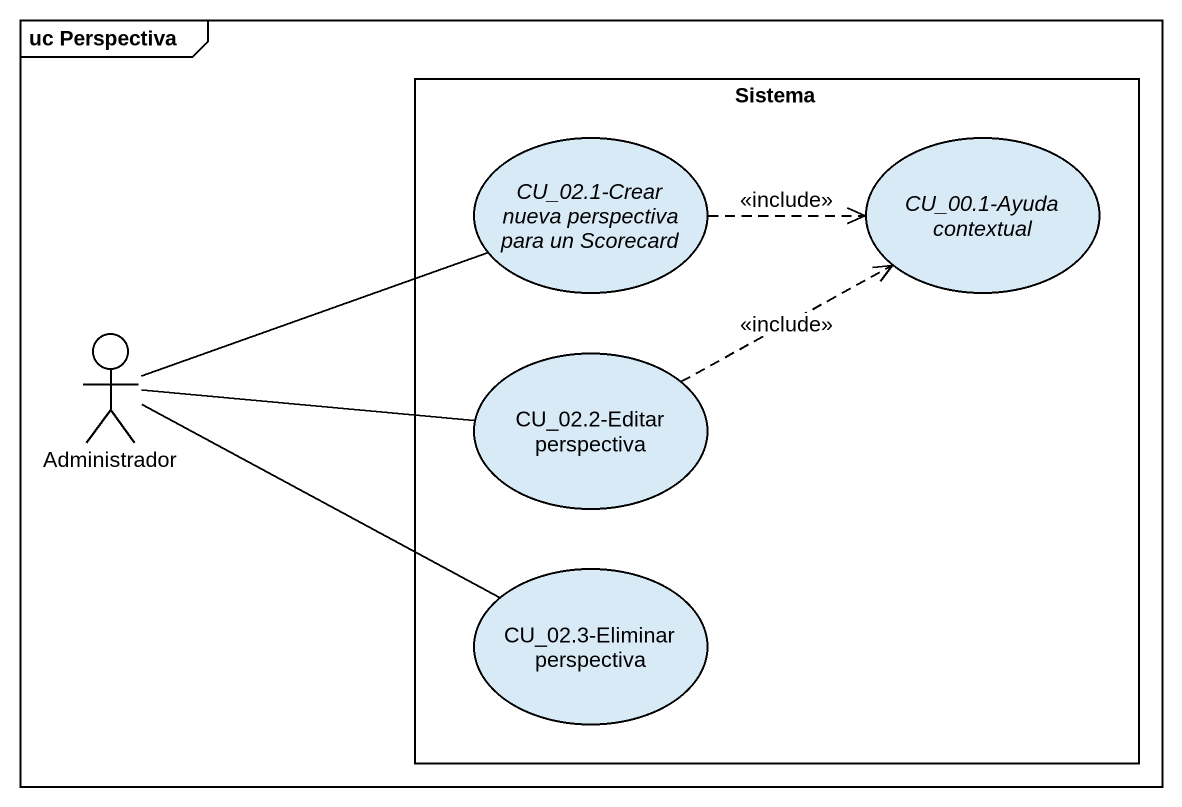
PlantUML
@startuml
mainframe uc Perspectiva
rectangle Sistema {
  usecase "CU_02.1-Crear nueva perspectiva para un Scorecard" as CU_02_1_Crear_nueva
  usecase "CU_00.1-Ayuda contextual" as CU_00_1_Ayuda_contextual
  usecase "CU_02.2-Editar perspectiva" as CU_02_2_Editar_perspectiva
  usecase "CU_02.3-Eliminar perspectiva" as CU_02_3_Eliminar_perspectiva
}
actor Administrador
CU_02_1_Crear_nueva .right.> CU_00_1_Ayuda_contextual : <<include>>
Administrador -right- CU_02_1_Crear_nueva
Administrador -right- CU_02_2_Editar_perspectiva
Administrador -right- CU_02_3_Eliminar_perspectiva
CU_02_2_Editar_perspectiva .right.> CU_00_1_Ayuda_contextual : <<include>>
@enduml
